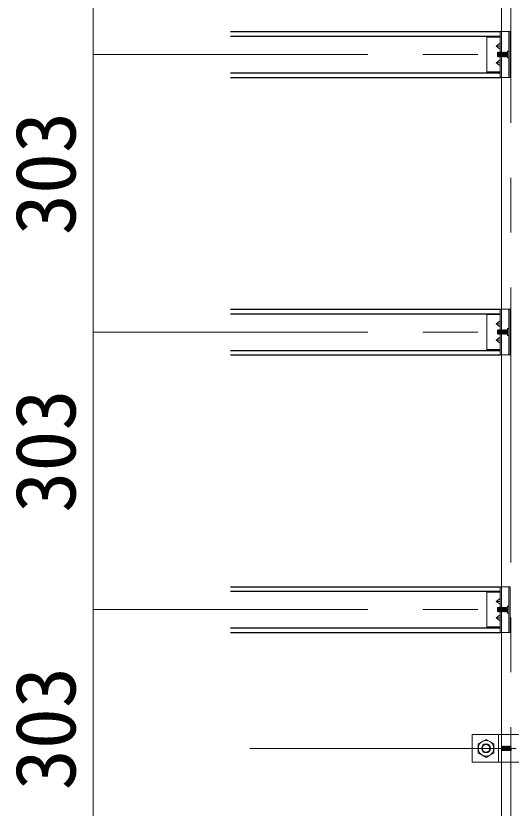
# Model space of a CAD drawing. Units: millimetres on the paper, enlarged 40 times, with parts at other scales. Extents: x -7800 to 7800, y -5578 to 5491.
# Drawn here: x 1536 to 1897, y 1295 to 1871 of the extents above; entities that cross this region are included whole.
import ezdxf
from ezdxf.enums import TextEntityAlignment as Align

# ---------------------------------------------------------------- set-up
doc = ezdxf.new("R2010")
doc.units = ezdxf.units.MM
doc.header["$LTSCALE"] = 40
doc.linetypes.add('CHAIN1', pattern=[8, 5, -1, 1, -1])
doc.linetypes.add('DASHED1', pattern=[1.8, 1.2, -0.6])
for name, color, linetype, lineweight in [('5-0_中心線', 4, 'CHAIN1', 9), ('5-1_吊り材', 7, 'Continuous', 18), ('5-2_野縁受け', 3, 'Continuous', 18), ('5-3_野縁', 2, 'Continuous', 25), ('5-5_寸法', 7, 'Continuous', 9), ('5-A_クリップ', 7, 'Continuous', 18), ('5-B_ビス', 3, 'Continuous', 18)]:
    doc.layers.add(name, color=color, linetype=linetype, lineweight=lineweight)
doc.styles.add('ＭＳ ゴシック', font='')
doc.styles.get('ＭＳ ゴシック').set_extended_font_data('MS Gothic')

msp = doc.modelspace()

# ---------------------------------------------------------------- linework, layer by layer
at = {"layer": '5-0_中心線'}
for p, q in [((1896.52, 513.54), (1896.52, 2262.87)), ((1592.52, 1843.21), (3286.52, 1843.21)), ((1592.52, 1641.21), (3286.52, 1641.21)), ((1592.52, 1439.21), (3286.52, 1439.21)), ((1706.51, 1338.21), (1900.52, 1338.21))]:
    msp.add_line(p, q, dxfattribs=at)
at = {"layer": '5-1_吊り材'}
for p, q in [((1868.52, 1328.21), (1868.52, 1348.21)), ((1868.52, 1348.21), (1906.38, 1348.21)), ((1889.85, 1348.21), (1889.85, 1328.21)), ((1884.18, 1334.94), (1884.18, 1341.48)), ((1872.85, 1334.94), (1878.52, 1331.66)), ((1878.52, 1331.66), (1884.18, 1334.94)), ((1906.38, 1328.21), (1868.52, 1328.21))]:
    msp.add_line(p, q, dxfattribs=at)
at = {"layer": '5-1_吊り材', "linetype": 'DASHED1'}
msp.add_line((1887.72, 1348.21), (1887.72, 1328.21), dxfattribs=at)
at = {"layer": '5-1_吊り材'}
msp.add_lwpolyline([(1872.85, 1334.94), (1872.85, 1341.48), (1878.52, 1344.75), (1884.18, 1341.48)], dxfattribs=at)
for radius in [5.67, 3.18]:
    msp.add_circle((1878.52, 1338.21), radius, dxfattribs=at)
at = {"layer": '5-1_吊り材', "linetype": 'DASHED1'}
msp.add_circle((1878.52, 1338.21), 2.84, dxfattribs=at)
at = {"layer": '5-2_野縁受け'}
for p, q in [((1889.85, 1859.87), (1889.85, 1928.21)), ((1889.85, 1657.87), (1889.85, 1826.54)), ((1889.85, 1455.87), (1889.85, 1624.54)), ((1889.85, 1348.21), (1889.85, 1422.54)), ((1889.85, 1253.87), (1889.85, 1328.21))]:
    msp.add_line(p, q, dxfattribs=at)
at = {"layer": '5-3_野縁'}
for p, q in [((1692.52, 1859.87), (1888.78, 1859.87)), ((1692.52, 1856.54), (1888.78, 1856.54)), ((1692.52, 1829.87), (1888.78, 1829.87)), ((1692.52, 1826.54), (1888.78, 1826.54)), ((1692.52, 1657.87), (1888.78, 1657.87)), ((1692.52, 1654.54), (1888.78, 1654.54)), ((1692.52, 1627.87), (1888.78, 1627.87)), ((1692.52, 1624.54), (1888.78, 1624.54)), ((1692.52, 1455.87), (1888.78, 1455.87)), ((1692.52, 1452.54), (1888.78, 1452.54)), ((1692.52, 1425.87), (1888.78, 1425.87)), ((1692.52, 1422.54), (1888.78, 1422.54))]:
    msp.add_line(p, q, dxfattribs=at)
at = {"layer": '5-5_寸法', "color": 4}
for p, q in [((1592.52, 1843.21), (1592.52, 2045.21)), ((1592.52, 1641.21), (1592.52, 1843.21)), ((1592.52, 1439.21), (1592.52, 1641.21)), ((1592.52, 1237.21), (1592.52, 1439.21))]:
    msp.add_line(p, q, dxfattribs=at)
at = {"layer": '5-A_クリップ'}
for p, q in [((1888.78, 1859.87), (1896.12, 1859.87)), ((1888.78, 1859.87), (1888.78, 1844.61)), ((1895.05, 1826.54), (1895.05, 1859.87)), ((1896.12, 1826.54), (1896.12, 1859.87)), ((1879.18, 1856.54), (1879.18, 1843.21)), ((1879.18, 1855.87), (1888.12, 1855.87)), ((1885.8, 1849.21), (1888.78, 1851.37)), ((1888.12, 1856.54), (1888.12, 1855.87)), ((1888.12, 1855.87), (1888.78, 1855.87)), ((1885.8, 1849.21), (1888.78, 1847.04)), ((1885.8, 1849.21), (1888.78, 1849.21)), ((1894.25, 1845.74), (1895.05, 1845.74)), ((1894.25, 1840.67), (1894.25, 1845.74)), ((1879.18, 1829.87), (1879.18, 1843.21)), ((1888.78, 1826.54), (1888.78, 1841.81)), ((1894.25, 1840.67), (1895.05, 1840.67)), ((1885.8, 1837.21), (1888.78, 1839.37)), ((1885.8, 1837.21), (1888.78, 1835.04)), ((1885.8, 1837.21), (1888.78, 1837.21)), ((1879.18, 1830.54), (1888.12, 1830.54)), ((1888.12, 1830.54), (1888.78, 1830.54)), ((1888.12, 1829.87), (1888.12, 1830.54)), ((1888.78, 1826.54), (1896.12, 1826.54)), ((1888.78, 1657.87), (1896.12, 1657.87)), ((1888.78, 1657.87), (1888.78, 1642.61)), ((1895.05, 1624.54), (1895.05, 1657.87)), ((1896.12, 1624.54), (1896.12, 1657.87)), ((1879.18, 1654.54), (1879.18, 1641.21)), ((1879.18, 1653.87), (1888.12, 1653.87)), ((1885.8, 1647.21), (1888.78, 1649.37)), ((1888.12, 1654.54), (1888.12, 1653.87)), ((1888.12, 1653.87), (1888.78, 1653.87)), ((1885.8, 1647.21), (1888.78, 1645.04)), ((1885.8, 1647.21), (1888.78, 1647.21)), ((1894.25, 1643.74), (1895.05, 1643.74)), ((1894.25, 1638.67), (1894.25, 1643.74)), ((1879.18, 1627.87), (1879.18, 1641.21)), ((1888.78, 1624.54), (1888.78, 1639.81)), ((1894.25, 1638.67), (1895.05, 1638.67)), ((1885.8, 1635.21), (1888.78, 1637.37)), ((1885.8, 1635.21), (1888.78, 1633.04)), ((1885.8, 1635.21), (1888.78, 1635.21)), ((1879.18, 1628.54), (1888.12, 1628.54)), ((1888.12, 1628.54), (1888.78, 1628.54)), ((1888.12, 1627.87), (1888.12, 1628.54)), ((1888.78, 1624.54), (1896.12, 1624.54)), ((1888.78, 1455.87), (1896.12, 1455.87)), ((1888.78, 1455.87), (1888.78, 1440.61)), ((1895.05, 1422.54), (1895.05, 1455.87)), ((1896.12, 1422.54), (1896.12, 1455.87)), ((1879.18, 1452.54), (1879.18, 1439.21)), ((1879.18, 1451.87), (1888.12, 1451.87)), ((1888.12, 1452.54), (1888.12, 1451.87)), ((1888.12, 1451.87), (1888.78, 1451.87)), ((1885.8, 1445.21), (1888.78, 1447.37)), ((1885.8, 1445.21), (1888.78, 1443.04)), ((1885.8, 1445.21), (1888.78, 1445.21)), ((1894.25, 1441.74), (1895.05, 1441.74)), ((1894.25, 1436.67), (1894.25, 1441.74)), ((1879.18, 1425.87), (1879.18, 1439.21)), ((1888.78, 1422.54), (1888.78, 1437.81)), ((1894.25, 1436.67), (1895.05, 1436.67)), ((1885.8, 1433.21), (1888.78, 1435.37)), ((1885.8, 1433.21), (1888.78, 1431.04)), ((1885.8, 1433.21), (1888.78, 1433.21)), ((1879.18, 1426.54), (1888.12, 1426.54)), ((1888.12, 1426.54), (1888.78, 1426.54)), ((1888.12, 1425.87), (1888.12, 1426.54)), ((1888.78, 1422.54), (1896.12, 1422.54))]:
    msp.add_line(p, q, dxfattribs=at)
at = {"layer": '5-A_クリップ', "linetype": 'DASHED1'}
for p, q in [((1889.85, 1859.87), (1889.85, 1844.61)), ((1889.85, 1841.67), (1889.85, 1826.54)), ((1889.85, 1657.87), (1889.85, 1642.61)), ((1889.85, 1639.67), (1889.85, 1624.54)), ((1889.85, 1455.87), (1889.85, 1440.61)), ((1889.85, 1437.67), (1889.85, 1422.54))]:
    msp.add_line(p, q, dxfattribs=at)
at = {"layer": '5-B_ビス'}
for p, q in [((1886.98, 1844.61), (1887.18, 1844.81)), ((1886.98, 1844.61), (1887.18, 1841.81)), ((1886.98, 1844.61), (1886.98, 1841.81)), ((1887.18, 1841.81), (1886.98, 1841.81)), ((1887.18, 1844.81), (1887.38, 1844.61)), ((1887.18, 1841.81), (1887.38, 1841.61)), ((1887.38, 1844.61), (1887.58, 1841.81)), ((1887.38, 1841.61), (1887.58, 1841.81)), ((1887.58, 1844.61), (1887.78, 1841.81)), ((1887.98, 1844.61), (1888.18, 1841.81)), ((1888.18, 1844.61), (1888.38, 1841.81)), ((1888.58, 1844.61), (1888.78, 1841.81)), ((1888.78, 1844.61), (1888.98, 1841.81)), ((1889.18, 1844.61), (1889.38, 1841.81)), ((1889.18, 1844.61), (1889.38, 1844.61)), ((1889.38, 1844.61), (1889.58, 1844.81)), ((1889.38, 1844.61), (1889.58, 1841.81)), ((1889.58, 1844.81), (1889.78, 1844.61)), ((1889.78, 1844.61), (1889.98, 1841.81)), ((1889.98, 1844.61), (1890.18, 1841.81)), ((1890.38, 1844.61), (1890.58, 1841.81)), ((1890.58, 1844.61), (1890.78, 1841.81)), ((1890.98, 1844.61), (1891.18, 1841.81)), ((1891.18, 1844.61), (1891.38, 1841.81)), ((1891.58, 1844.61), (1891.78, 1841.81)), ((1891.78, 1844.61), (1891.98, 1841.81)), ((1892.18, 1844.61), (1892.38, 1841.81)), ((1892.38, 1844.61), (1892.58, 1841.81)), ((1892.78, 1844.61), (1892.98, 1841.81)), ((1892.98, 1844.61), (1893.18, 1841.81)), ((1893.38, 1844.61), (1893.58, 1841.81)), ((1893.38, 1844.61), (1893.58, 1844.61)), ((1893.58, 1844.61), (1893.78, 1844.81)), ((1893.58, 1844.61), (1893.78, 1841.81)), ((1893.58, 1841.81), (1893.78, 1841.81)), ((1893.78, 1844.81), (1893.98, 1844.61)), ((1893.98, 1844.61), (1894.18, 1841.81)), ((1893.98, 1844.61), (1894.18, 1844.61)), ((1894.18, 1844.61), (1894.25, 1844.67)), ((1894.18, 1844.61), (1894.25, 1843.67)), ((1894.18, 1841.81), (1894.25, 1841.81)), ((1886.98, 1642.61), (1887.18, 1642.81)), ((1886.98, 1642.61), (1887.18, 1639.81)), ((1886.98, 1642.61), (1886.98, 1639.81)), ((1887.18, 1639.81), (1886.98, 1639.81)), ((1887.18, 1642.81), (1887.38, 1642.61)), ((1887.18, 1639.81), (1887.38, 1639.61)), ((1887.38, 1642.61), (1887.58, 1639.81)), ((1887.38, 1639.61), (1887.58, 1639.81)), ((1887.58, 1642.61), (1887.78, 1639.81)), ((1887.98, 1642.61), (1888.18, 1639.81)), ((1888.18, 1642.61), (1888.38, 1639.81)), ((1888.58, 1642.61), (1888.78, 1639.81)), ((1888.78, 1642.61), (1888.98, 1639.81)), ((1889.18, 1642.61), (1889.38, 1639.81)), ((1889.18, 1642.61), (1889.38, 1642.61)), ((1889.38, 1642.61), (1889.58, 1642.81)), ((1889.38, 1642.61), (1889.58, 1639.81)), ((1889.58, 1642.81), (1889.78, 1642.61)), ((1889.78, 1642.61), (1889.98, 1639.81)), ((1889.98, 1642.61), (1890.18, 1639.81)), ((1890.38, 1642.61), (1890.58, 1639.81)), ((1890.58, 1642.61), (1890.78, 1639.81)), ((1890.98, 1642.61), (1891.18, 1639.81)), ((1891.18, 1642.61), (1891.38, 1639.81)), ((1891.58, 1642.61), (1891.78, 1639.81)), ((1891.78, 1642.61), (1891.98, 1639.81)), ((1892.18, 1642.61), (1892.38, 1639.81)), ((1892.38, 1642.61), (1892.58, 1639.81)), ((1892.78, 1642.61), (1892.98, 1639.81)), ((1892.98, 1642.61), (1893.18, 1639.81)), ((1893.38, 1642.61), (1893.58, 1639.81)), ((1893.38, 1642.61), (1893.58, 1642.61)), ((1893.58, 1642.61), (1893.78, 1642.81)), ((1893.58, 1642.61), (1893.78, 1639.81)), ((1893.58, 1639.81), (1893.78, 1639.81)), ((1893.78, 1642.81), (1893.98, 1642.61)), ((1893.98, 1642.61), (1894.18, 1639.81)), ((1893.98, 1642.61), (1894.18, 1642.61)), ((1894.18, 1642.61), (1894.25, 1642.67)), ((1894.18, 1642.61), (1894.25, 1641.67)), ((1894.18, 1639.81), (1894.25, 1639.81)), ((1886.98, 1440.61), (1887.18, 1440.81)), ((1886.98, 1440.61), (1887.18, 1437.81)), ((1886.98, 1440.61), (1886.98, 1437.81)), ((1887.18, 1437.81), (1886.98, 1437.81)), ((1887.18, 1440.81), (1887.38, 1440.61)), ((1887.18, 1437.81), (1887.38, 1437.61)), ((1887.38, 1440.61), (1887.58, 1437.81)), ((1887.38, 1437.61), (1887.58, 1437.81)), ((1887.58, 1440.61), (1887.78, 1437.81)), ((1887.98, 1440.61), (1888.18, 1437.81)), ((1888.18, 1440.61), (1888.38, 1437.81)), ((1888.58, 1440.61), (1888.78, 1437.81)), ((1888.78, 1440.61), (1888.98, 1437.81)), ((1889.18, 1440.61), (1889.38, 1437.81)), ((1889.18, 1440.61), (1889.38, 1440.61)), ((1889.38, 1440.61), (1889.58, 1440.81)), ((1889.38, 1440.61), (1889.58, 1437.81)), ((1889.58, 1440.81), (1889.78, 1440.61)), ((1889.78, 1440.61), (1889.98, 1437.81)), ((1889.98, 1440.61), (1890.18, 1437.81)), ((1890.38, 1440.61), (1890.58, 1437.81)), ((1890.58, 1440.61), (1890.78, 1437.81)), ((1890.98, 1440.61), (1891.18, 1437.81)), ((1891.18, 1440.61), (1891.38, 1437.81)), ((1891.58, 1440.61), (1891.78, 1437.81)), ((1891.78, 1440.61), (1891.98, 1437.81)), ((1892.18, 1440.61), (1892.38, 1437.81)), ((1892.38, 1440.61), (1892.58, 1437.81)), ((1892.78, 1440.61), (1892.98, 1437.81)), ((1892.98, 1440.61), (1893.18, 1437.81)), ((1893.38, 1440.61), (1893.58, 1437.81)), ((1893.38, 1440.61), (1893.58, 1440.61)), ((1893.58, 1440.61), (1893.78, 1440.81)), ((1893.58, 1440.61), (1893.78, 1437.81)), ((1893.58, 1437.81), (1893.78, 1437.81)), ((1893.78, 1440.81), (1893.98, 1440.61)), ((1893.98, 1440.61), (1894.18, 1437.81)), ((1893.98, 1440.61), (1894.18, 1440.61)), ((1894.18, 1440.61), (1894.25, 1440.67)), ((1894.18, 1440.61), (1894.25, 1439.67)), ((1894.18, 1437.81), (1894.25, 1437.81)), ((1889.85, 1339.86), (1890.05, 1339.66)), ((1890.05, 1339.66), (1890.25, 1336.74)), ((1890.25, 1339.66), (1890.46, 1336.74)), ((1890.67, 1339.66), (1890.88, 1336.74)), ((1890.67, 1339.66), (1890.88, 1339.66)), ((1890.88, 1339.66), (1891.09, 1336.74)), ((1891.3, 1339.66), (1891.5, 1336.74)), ((1891.3, 1339.66), (1891.5, 1339.66)), ((1891.5, 1339.66), (1891.71, 1336.74)), ((1891.92, 1339.66), (1892.13, 1336.74)), ((1891.92, 1339.66), (1892.13, 1339.66)), ((1892.13, 1339.66), (1892.34, 1336.74)), ((1892.55, 1339.66), (1892.75, 1336.74)), ((1892.55, 1339.66), (1892.75, 1339.66)), ((1892.75, 1339.66), (1892.96, 1336.74)), ((1893.17, 1339.66), (1893.38, 1336.74)), ((1893.17, 1339.66), (1893.38, 1339.66)), ((1893.38, 1339.66), (1893.59, 1336.74)), ((1893.8, 1339.66), (1894, 1336.74)), ((1893.8, 1339.66), (1894, 1339.66)), ((1894, 1339.66), (1894.21, 1339.87)), ((1894, 1339.66), (1894.21, 1336.74)), ((1894.21, 1339.87), (1894.42, 1339.66)), ((1894.42, 1339.66), (1894.63, 1336.74)), ((1894.63, 1339.66), (1894.84, 1336.74)), ((1895.05, 1339.66), (1895.25, 1336.74)), ((1895.25, 1339.66), (1895.46, 1336.74)), ((1895.67, 1339.66), (1895.88, 1336.74)), ((1895.88, 1339.66), (1896.09, 1336.74)), ((1896.3, 1339.66), (1896.5, 1336.74)), ((1896.3, 1339.66), (1896.5, 1339.66)), ((1896.5, 1339.66), (1896.71, 1339.87)), ((1896.5, 1339.66), (1896.71, 1336.74)), ((1896.71, 1339.87), (1896.92, 1339.66)), ((1889.85, 1336.73), (1890.05, 1336.53)), ((1890.05, 1336.53), (1890.25, 1336.74)), ((1890.88, 1336.74), (1891.09, 1336.74)), ((1894, 1336.74), (1894.21, 1336.74)), ((1894.21, 1336.74), (1894.42, 1336.53)), ((1894.42, 1336.53), (1894.63, 1336.74)), ((1896.5, 1336.74), (1896.71, 1336.74))]:
    msp.add_line(p, q, dxfattribs=at)
for points in [[(1887.38, 1844.61), (1887.58, 1844.61), (1887.78, 1844.81), (1887.98, 1844.61)], [(1887.58, 1841.81), (1887.78, 1841.81), (1887.98, 1841.61), (1888.18, 1841.81)], [(1887.98, 1844.61), (1888.18, 1844.61), (1888.38, 1844.81), (1888.58, 1844.61)], [(1888.18, 1841.81), (1888.38, 1841.81), (1888.58, 1841.61), (1888.78, 1841.81)], [(1888.58, 1844.61), (1888.78, 1844.61), (1888.98, 1844.81), (1889.18, 1844.61)], [(1888.78, 1841.81), (1888.98, 1841.81), (1889.18, 1841.61)], [(1889.18, 1841.61), (1889.38, 1841.81), (1889.58, 1841.81)], [(1889.58, 1841.81), (1889.78, 1841.61), (1889.98, 1841.81)], [(1889.78, 1844.61), (1889.98, 1844.61), (1890.18, 1844.81), (1890.38, 1844.61)], [(1889.98, 1841.81), (1890.18, 1841.81), (1890.38, 1841.61), (1890.58, 1841.81)], [(1890.38, 1844.61), (1890.58, 1844.61), (1890.78, 1844.81), (1890.98, 1844.61)], [(1890.58, 1841.81), (1890.78, 1841.81), (1890.98, 1841.61), (1891.18, 1841.81)], [(1890.98, 1844.61), (1891.18, 1844.61), (1891.38, 1844.81), (1891.58, 1844.61)], [(1891.18, 1841.81), (1891.38, 1841.81), (1891.58, 1841.61), (1891.78, 1841.81)], [(1891.58, 1844.61), (1891.78, 1844.61), (1891.98, 1844.81), (1892.18, 1844.61)], [(1891.78, 1841.81), (1891.98, 1841.81), (1892.18, 1841.61), (1892.38, 1841.81)], [(1892.18, 1844.61), (1892.38, 1844.61), (1892.58, 1844.81), (1892.78, 1844.61)], [(1892.38, 1841.81), (1892.58, 1841.81), (1892.78, 1841.61), (1892.98, 1841.81)], [(1892.78, 1844.61), (1892.98, 1844.61), (1893.18, 1844.81), (1893.38, 1844.61)], [(1892.98, 1841.81), (1893.18, 1841.81), (1893.38, 1841.61), (1893.58, 1841.81)], [(1893.78, 1841.81), (1893.98, 1841.61), (1894.18, 1841.81)], [(1887.38, 1642.61), (1887.58, 1642.61), (1887.78, 1642.81), (1887.98, 1642.61)], [(1887.58, 1639.81), (1887.78, 1639.81), (1887.98, 1639.61), (1888.18, 1639.81)], [(1887.98, 1642.61), (1888.18, 1642.61), (1888.38, 1642.81), (1888.58, 1642.61)], [(1888.18, 1639.81), (1888.38, 1639.81), (1888.58, 1639.61), (1888.78, 1639.81)], [(1888.58, 1642.61), (1888.78, 1642.61), (1888.98, 1642.81), (1889.18, 1642.61)], [(1888.78, 1639.81), (1888.98, 1639.81), (1889.18, 1639.61)], [(1889.18, 1639.61), (1889.38, 1639.81), (1889.58, 1639.81)], [(1889.58, 1639.81), (1889.78, 1639.61), (1889.98, 1639.81)], [(1889.78, 1642.61), (1889.98, 1642.61), (1890.18, 1642.81), (1890.38, 1642.61)], [(1889.98, 1639.81), (1890.18, 1639.81), (1890.38, 1639.61), (1890.58, 1639.81)], [(1890.38, 1642.61), (1890.58, 1642.61), (1890.78, 1642.81), (1890.98, 1642.61)], [(1890.58, 1639.81), (1890.78, 1639.81), (1890.98, 1639.61), (1891.18, 1639.81)], [(1890.98, 1642.61), (1891.18, 1642.61), (1891.38, 1642.81), (1891.58, 1642.61)], [(1891.18, 1639.81), (1891.38, 1639.81), (1891.58, 1639.61), (1891.78, 1639.81)], [(1891.58, 1642.61), (1891.78, 1642.61), (1891.98, 1642.81), (1892.18, 1642.61)], [(1891.78, 1639.81), (1891.98, 1639.81), (1892.18, 1639.61), (1892.38, 1639.81)], [(1892.18, 1642.61), (1892.38, 1642.61), (1892.58, 1642.81), (1892.78, 1642.61)], [(1892.38, 1639.81), (1892.58, 1639.81), (1892.78, 1639.61), (1892.98, 1639.81)], [(1892.78, 1642.61), (1892.98, 1642.61), (1893.18, 1642.81), (1893.38, 1642.61)], [(1892.98, 1639.81), (1893.18, 1639.81), (1893.38, 1639.61), (1893.58, 1639.81)], [(1893.78, 1639.81), (1893.98, 1639.61), (1894.18, 1639.81)], [(1887.38, 1440.61), (1887.58, 1440.61), (1887.78, 1440.81), (1887.98, 1440.61)], [(1887.58, 1437.81), (1887.78, 1437.81), (1887.98, 1437.61), (1888.18, 1437.81)], [(1887.98, 1440.61), (1888.18, 1440.61), (1888.38, 1440.81), (1888.58, 1440.61)], [(1888.18, 1437.81), (1888.38, 1437.81), (1888.58, 1437.61), (1888.78, 1437.81)], [(1888.58, 1440.61), (1888.78, 1440.61), (1888.98, 1440.81), (1889.18, 1440.61)], [(1888.78, 1437.81), (1888.98, 1437.81), (1889.18, 1437.61)], [(1889.18, 1437.61), (1889.38, 1437.81), (1889.58, 1437.81)], [(1889.58, 1437.81), (1889.78, 1437.61), (1889.98, 1437.81)], [(1889.78, 1440.61), (1889.98, 1440.61), (1890.18, 1440.81), (1890.38, 1440.61)], [(1889.98, 1437.81), (1890.18, 1437.81), (1890.38, 1437.61), (1890.58, 1437.81)], [(1890.38, 1440.61), (1890.58, 1440.61), (1890.78, 1440.81), (1890.98, 1440.61)], [(1890.58, 1437.81), (1890.78, 1437.81), (1890.98, 1437.61), (1891.18, 1437.81)], [(1890.98, 1440.61), (1891.18, 1440.61), (1891.38, 1440.81), (1891.58, 1440.61)], [(1891.18, 1437.81), (1891.38, 1437.81), (1891.58, 1437.61), (1891.78, 1437.81)], [(1891.58, 1440.61), (1891.78, 1440.61), (1891.98, 1440.81), (1892.18, 1440.61)], [(1891.78, 1437.81), (1891.98, 1437.81), (1892.18, 1437.61), (1892.38, 1437.81)], [(1892.18, 1440.61), (1892.38, 1440.61), (1892.58, 1440.81), (1892.78, 1440.61)], [(1892.38, 1437.81), (1892.58, 1437.81), (1892.78, 1437.61), (1892.98, 1437.81)], [(1892.78, 1440.61), (1892.98, 1440.61), (1893.18, 1440.81), (1893.38, 1440.61)], [(1892.98, 1437.81), (1893.18, 1437.81), (1893.38, 1437.61), (1893.58, 1437.81)], [(1893.78, 1437.81), (1893.98, 1437.61), (1894.18, 1437.81)], [(1890.05, 1339.66), (1890.25, 1339.66), (1890.46, 1339.87), (1890.67, 1339.66)], [(1890.88, 1339.66), (1891.09, 1339.87), (1891.3, 1339.66)], [(1891.5, 1339.66), (1891.71, 1339.87), (1891.92, 1339.66)], [(1892.13, 1339.66), (1892.34, 1339.87), (1892.55, 1339.66)], [(1892.75, 1339.66), (1892.96, 1339.87), (1893.17, 1339.66)], [(1893.38, 1339.66), (1893.59, 1339.87), (1893.8, 1339.66)], [(1894.42, 1339.66), (1894.63, 1339.66), (1894.84, 1339.87), (1895.05, 1339.66)], [(1895.05, 1339.66), (1895.25, 1339.66), (1895.46, 1339.87), (1895.67, 1339.66)], [(1895.67, 1339.66), (1895.88, 1339.66), (1896.09, 1339.87), (1896.3, 1339.66)], [(1890.25, 1336.74), (1890.46, 1336.74), (1890.67, 1336.53), (1890.88, 1336.74)], [(1891.09, 1336.74), (1891.3, 1336.53), (1891.5, 1336.74), (1891.71, 1336.74)], [(1891.71, 1336.74), (1891.92, 1336.53), (1892.13, 1336.74), (1892.34, 1336.74)], [(1892.34, 1336.74), (1892.55, 1336.53), (1892.75, 1336.74), (1892.96, 1336.74)], [(1892.96, 1336.74), (1893.17, 1336.53), (1893.38, 1336.74), (1893.59, 1336.74)], [(1893.59, 1336.74), (1893.8, 1336.53), (1894, 1336.74)], [(1894.63, 1336.74), (1894.84, 1336.74), (1895.05, 1336.53), (1895.25, 1336.74)], [(1895.25, 1336.74), (1895.46, 1336.74), (1895.67, 1336.53), (1895.88, 1336.74)], [(1895.88, 1336.74), (1896.09, 1336.74), (1896.3, 1336.53), (1896.5, 1336.74)], [(1896.71, 1336.74), (1896.92, 1336.53), (1897.13, 1336.74)]]:
    msp.add_lwpolyline(points, dxfattribs=at)

# ---------------------------------------------------------------- texts
at = {"layer": '5-5_寸法', "style": 'ＭＳ ゴシック'}
for p in [(1592.85, 1711.71), (1592.85, 1509.71), (1592.85, 1307.71)]:
    msp.add_text('303', height=43.99, rotation=90, dxfattribs=at).set_placement(p, align=Align.BOTTOM_LEFT)

doc.saveas('drawing.dxf')
